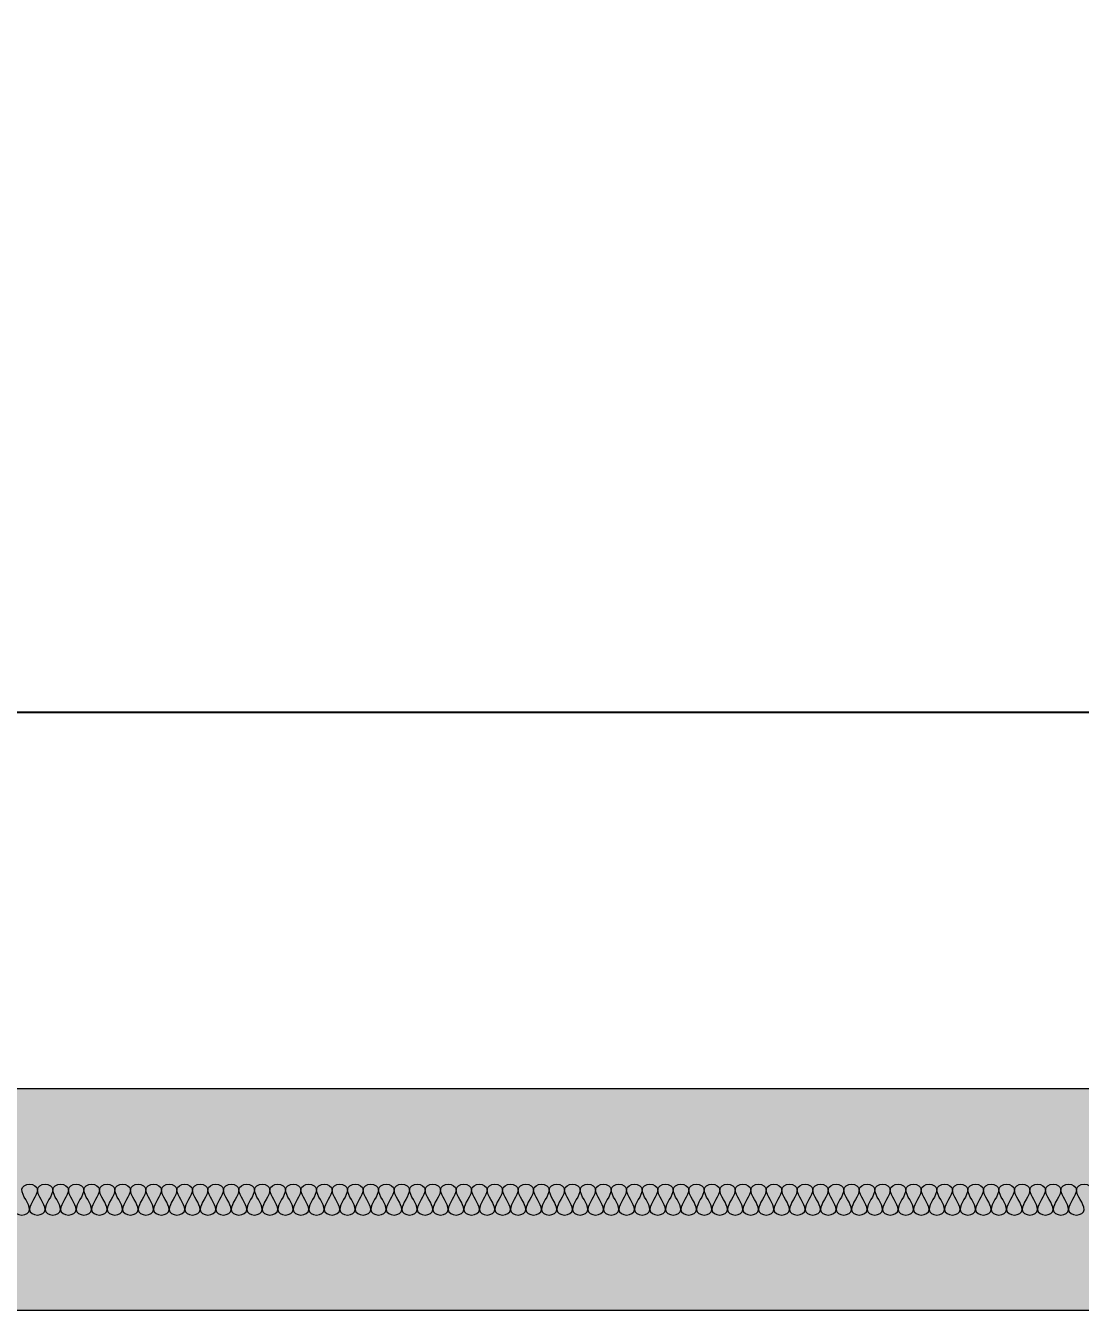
# Model space of a CAD drawing. Header units: inches. Extents: x 1913 to 24953, y -2945 to 1064.
# Drawn here: x 10756.5 to 10875.5, y 284 to 429 of the extents above; entities that cross this region are included whole.
import ezdxf

# ---------------------------------------------------------------- set-up
doc = ezdxf.new("R2010")
doc.units = ezdxf.units.IN
doc.header["$MEASUREMENT"] = 0
for name, color, linetype, lineweight in [('A-ANNO-DIMS', 211, 'Continuous', 9), ('A-DETL', 90, 'Continuous', 9), ('A-WALL', 113, 'Continuous', 13), ('A-WALL-PATT', 111, 'Continuous', 50)]:
    doc.layers.add(name, color=color, linetype=linetype, lineweight=lineweight)
doc.styles.add('Arial', font='arial.ttf', dxfattribs={"height": 12})
doc.dimstyles.new('Linear_-_3_32__Arial', dxfattribs={"dimscale": 12, "dimtxt": 12.243113, "dimasz": 1.333333, "dimexe": 1, "dimexo": 0.666667, "dimgap": 0.666667, "dimtad": 1, "dimdec": 5, "dimrnd": 0.03125, "dimzin": 1, "dimdsep": 46, "dimlunit": 4, "dimtxsty": 'Arial', "dimblk1": 'OBLIQUE', "dimblk2": 'OBLIQUE', "dimsah": 1, "dimcen": 0.09, "dimdle": 1, "dimazin": 0, "dimtfac": 1, "dimtdec": 4, "dimtix": 1, "dimtmove": 0, "dimatfit": 3, "dimfxl": 1, "dimtvp": 1, "dimtfill": 1, "dimfrac": 2, "dimtolj": 1, "dimtzin": 0, "dimarcsym": 2})

# ---------------------------------------------------------------- blocks, each defined once
blk = doc.blocks.new('_Oblique')
at = {"color": 0, "linetype": 'ByBlock', "lineweight": -2}
blk.add_line((-0.5, -0.5), (0.5, 0.5), dxfattribs=at)
blk = doc.blocks.new('*D207')
at = {"layer": 'A-ANNO-DIMS', "color": 0, "lineweight": -2, "transparency": 16777216}
for p, q in [((9811.46, 301.75), (9811.46, 544.37)), ((12115.46, 304.47), (12115.46, 544.37)), ((9799.46, 532.37), (12127.46, 532.37))]:
    blk.add_line(p, q, dxfattribs=at)
at = {"layer": 'Defpoints', "color": 0, "transparency": 16777216}
for p in [(12115.46, 532.37), (12115.46, 296.47), (9811.46, 293.75)]:
    blk.add_point(p, dxfattribs=at)
at = {"layer": 'A-ANNO-DIMS', "color": 0, "lineweight": -2, "transparency": 16777216, "xscale": 16, "yscale": 16, "zscale": 16, "rotation": 180}
blk.add_blockref('_Oblique', (9811.46, 532.37), dxfattribs=at)
at = {"layer": 'A-ANNO-DIMS', "color": 0, "lineweight": -2, "transparency": 16777216, "xscale": 16, "yscale": 16, "zscale": 16}
blk.add_blockref('_Oblique', (12115.46, 532.37), dxfattribs=at)
at = {"layer": 'A-ANNO-DIMS', "color": 0, "lineweight": 0, "transparency": 16777216, "insert": (10963.46, 546.5), "char_height": 12, "width": 73.4587, "attachment_point": 5, "style": 'Arial', "bg_fill": 3, "box_fill_scale": 1.25, "bg_fill_color": 256, "bg_fill_true_color": 13158600, "bg_fill_transparency": 0}
blk.add_mtext('\\A1;192\'-0"', dxfattribs=at)
blk = doc.blocks.new('*D265')
at = {"layer": 'A-ANNO-DIMS', "color": 0, "lineweight": -2, "transparency": 16777216}
for p, q in [((10687.46, 316.47), (10687.46, 470.45)), ((10975.46, 316.47), (10975.46, 470.45)), ((10675.46, 458.45), (10987.46, 458.45))]:
    blk.add_line(p, q, dxfattribs=at)
at = {"layer": 'Defpoints', "color": 0, "transparency": 16777216}
for p in [(10975.46, 458.45), (10687.46, 308.47), (10975.46, 308.47)]:
    blk.add_point(p, dxfattribs=at)
at = {"layer": 'A-ANNO-DIMS', "color": 0, "lineweight": -2, "transparency": 16777216, "xscale": 16, "yscale": 16, "zscale": 16, "rotation": 180}
blk.add_blockref('_Oblique', (10687.46, 458.45), dxfattribs=at)
at = {"layer": 'A-ANNO-DIMS', "color": 0, "lineweight": -2, "transparency": 16777216, "xscale": 16, "yscale": 16, "zscale": 16}
blk.add_blockref('_Oblique', (10975.46, 458.45), dxfattribs=at)
at = {"layer": 'A-ANNO-DIMS', "color": 0, "lineweight": 0, "transparency": 16777216, "insert": (10831.46, 472.57), "char_height": 12, "width": 62.3834, "attachment_point": 5, "style": 'Arial', "bg_fill": 3, "box_fill_scale": 1.25, "bg_fill_color": 256, "bg_fill_true_color": 13158600, "bg_fill_transparency": 0}
blk.add_mtext('\\A1;24\'-0"', dxfattribs=at)
blk = doc.blocks.new('*D290')
at = {"layer": 'A-ANNO-DIMS', "color": 0, "lineweight": -2, "transparency": 16777216}
for p, q in [((10651.46, 304.47), (10651.46, 363.48)), ((11551.46, 316.97), (11551.46, 363.48)), ((11563.46, 351.48), (10639.46, 351.48))]:
    blk.add_line(p, q, dxfattribs=at)
at = {"layer": 'Defpoints', "color": 0, "transparency": 16777216}
for p in [(10651.46, 351.48), (11551.46, 308.97), (10651.46, 296.47)]:
    blk.add_point(p, dxfattribs=at)
at = {"layer": 'A-ANNO-DIMS', "color": 0, "lineweight": -2, "transparency": 16777216, "xscale": 16, "yscale": 16, "zscale": 16, "rotation": 180}
blk.add_blockref('_Oblique', (10651.46, 351.48), dxfattribs=at)
at = {"layer": 'A-ANNO-DIMS', "color": 0, "lineweight": -2, "transparency": 16777216, "xscale": 16, "yscale": 16, "zscale": 16}
blk.add_blockref('_Oblique', (11551.46, 351.48), dxfattribs=at)
at = {"layer": 'A-ANNO-DIMS', "color": 0, "lineweight": 0, "transparency": 16777216, "insert": (11101.46, 365.6), "char_height": 12, "width": 62.3834, "attachment_point": 5, "style": 'Arial', "bg_fill": 3, "box_fill_scale": 1.25, "bg_fill_color": 256, "bg_fill_true_color": 13158600, "bg_fill_transparency": 0}
blk.add_mtext('\\A1;75\'-0"', dxfattribs=at)

msp = doc.modelspace()

# ---------------------------------------------------------------- hatches: boundary and pattern name
at = {"layer": 'A-WALL-PATT', "lineweight": 0}
h = msp.add_hatch(dxfattribs=at)
h.set_pattern_fill('FP_1', color=256, angle=90, style=0, pattern_type=2)
h.set_pattern_definition([(140, (10185.814, -571.127), (3.213, 36.72335), [3.84, -42.24]), (85, (10185.814, -571.127), (-38.51274, -7.1044), [3.072, -33.792]), (190.451, (10186.08, -568.067), (-35.29956, 29.62024), [3.263, -35.898]), (136.184, (10175.574, -571.127), (8.4752, 54.6425), [5.76, -63.36]), (186.636, (10176.28, -566.573), (-49.8752, 47.854), [4.895, -53.848]), (81.184, (10175.574, -571.127), (-49.8749, 47.8553), [4.608, -50.688]), (111, (10178.134, -566.007), (20.614, 30.56126), [3.84, -42.24]), (56, (10178.134, -566.007), (-37.1283, 12.4577), [3.072, -33.792]), (161.451, (10179.85, -563.46), (-16.5135, 43.02), [3.263, -35.898]), (127.5, (10185.814, -571.127), (-17.04428, 0.6228), [1.69, -31.693, 1.69, -32.614, -33.92]), (127.5, (10185.814, -571.127), (-17.04428, 0.6228), [-67.686, 1.69, -32.23]), (97.5, (10185.814, -571.127), (-20.19387, 13.4694), [1.69, -17.869, 1.69, -30.925, -12.928]), (97.5, (10185.814, -571.127), (-20.19387, 13.4694), [-52.173, 1.69, -11.238]), (57.5, (10185.814, -582.545), (1.15522, 27.33168), [1.69, -11.11, 1.69, -38.246, -52.992]), (57.5, (10185.814, -582.545), (1.15522, 27.33168), [-52.736, 1.69, -51.302]), (47.5, (10185.814, -587.665), (-5.12498, 29.85903), [1.69, -14.95, 1.69, -24.832, -37.632]), (47.5, (10185.814, -587.665), (-5.12498, 29.85903), [-43.162, 1.69, -35.942])])
h.paths.add_polyline_path([(10651.461831, 283.974416), (10651.461831, 308.974416), (10663.961831, 308.974416), (11575.461831, 308.974416), (11575.461831, 283.974416), (10661.461831, 283.974416)], flags=0)
h.paths.add_polyline_path([(9823.961831, 283.974416), (9823.961831, 308.974416), (10615.461831, 308.974416), (10615.461831, 283.974416)], flags=0)

# ---------------------------------------------------------------- linework, layer by layer
at = {"layer": 'A-DETL', "lineweight": 0}
for points in [[(10756.086831, 297.641083), (10756.086831, 297.916069), (10756.961831, 298.532764), (10757.836831, 297.916069), (10757.836831, 297.641083)], [(10756.961831, 295.30775), (10756.961831, 296.109465), (10756.086831, 296.839368), (10756.086831, 297.641083)], [(10757.836831, 297.641083), (10757.836831, 296.839368), (10756.961831, 296.109465), (10756.961831, 295.30775)], [(10757.836831, 297.641083), (10757.836831, 297.916069), (10758.711831, 298.532764), (10759.586831, 297.916069), (10759.586831, 297.641083)], [(10758.711831, 295.30775), (10758.711831, 296.109465), (10757.836831, 296.839368), (10757.836831, 297.641083)], [(10759.586831, 297.641083), (10759.586831, 296.839368), (10758.711831, 296.109465), (10758.711831, 295.30775)], [(10759.586831, 297.641083), (10759.586831, 297.916069), (10760.461831, 298.532764), (10761.336831, 297.916069), (10761.336831, 297.641083)], [(10760.461831, 295.30775), (10760.461831, 296.109465), (10759.586831, 296.839368), (10759.586831, 297.641083)], [(10761.336831, 297.641083), (10761.336831, 296.839368), (10760.461831, 296.109465), (10760.461831, 295.30775)], [(10761.336831, 297.641083), (10761.336831, 297.916069), (10762.211831, 298.532764), (10763.086831, 297.916069), (10763.086831, 297.641083)], [(10762.211831, 295.30775), (10762.211831, 296.109465), (10761.336831, 296.839368), (10761.336831, 297.641083)], [(10763.086831, 297.641083), (10763.086831, 296.839368), (10762.211831, 296.109465), (10762.211831, 295.30775)], [(10763.086831, 297.641083), (10763.086831, 297.916069), (10763.961831, 298.532764), (10764.836831, 297.916069), (10764.836831, 297.641083)], [(10763.961831, 295.30775), (10763.961831, 296.109465), (10763.086831, 296.839368), (10763.086831, 297.641083)], [(10764.836831, 297.641083), (10764.836831, 296.839368), (10763.961831, 296.109465), (10763.961831, 295.30775)], [(10764.836831, 297.641083), (10764.836831, 297.916069), (10765.711831, 298.532764), (10766.586831, 297.916069), (10766.586831, 297.641083)], [(10765.711831, 295.30775), (10765.711831, 296.109465), (10764.836831, 296.839368), (10764.836831, 297.641083)], [(10766.586831, 297.641083), (10766.586831, 296.839368), (10765.711831, 296.109465), (10765.711831, 295.30775)], [(10766.586831, 297.641083), (10766.586831, 297.916069), (10767.461831, 298.532764), (10768.336831, 297.916069), (10768.336831, 297.641083)], [(10767.461831, 295.30775), (10767.461831, 296.109465), (10766.586831, 296.839368), (10766.586831, 297.641083)], [(10768.336831, 297.641083), (10768.336831, 296.839368), (10767.461831, 296.109465), (10767.461831, 295.30775)], [(10768.336831, 297.641083), (10768.336831, 297.916069), (10769.211831, 298.532764), (10770.086831, 297.916069), (10770.086831, 297.641083)], [(10769.211831, 295.30775), (10769.211831, 296.109465), (10768.336831, 296.839368), (10768.336831, 297.641083)], [(10770.086831, 297.641083), (10770.086831, 296.839368), (10769.211831, 296.109465), (10769.211831, 295.30775)], [(10770.086831, 297.641083), (10770.086831, 297.916069), (10770.961831, 298.532764), (10771.836831, 297.916069), (10771.836831, 297.641083)], [(10770.961831, 295.30775), (10770.961831, 296.109465), (10770.086831, 296.839368), (10770.086831, 297.641083)], [(10771.836831, 297.641083), (10771.836831, 296.839368), (10770.961831, 296.109465), (10770.961831, 295.30775)], [(10771.836831, 297.641083), (10771.836831, 297.916069), (10772.711831, 298.532764), (10773.586831, 297.916069), (10773.586831, 297.641083)], [(10772.711831, 295.30775), (10772.711831, 296.109465), (10771.836831, 296.839368), (10771.836831, 297.641083)], [(10773.586831, 297.641083), (10773.586831, 296.839368), (10772.711831, 296.109465), (10772.711831, 295.30775)], [(10773.586831, 297.641083), (10773.586831, 297.916069), (10774.461831, 298.532764), (10775.336831, 297.916069), (10775.336831, 297.641083)], [(10774.461831, 295.30775), (10774.461831, 296.109465), (10773.586831, 296.839368), (10773.586831, 297.641083)], [(10775.336831, 297.641083), (10775.336831, 296.839368), (10774.461831, 296.109465), (10774.461831, 295.30775)], [(10775.336831, 297.641083), (10775.336831, 297.916069), (10776.211831, 298.532764), (10777.086831, 297.916069), (10777.086831, 297.641083)], [(10776.211831, 295.30775), (10776.211831, 296.109465), (10775.336831, 296.839368), (10775.336831, 297.641083)], [(10777.086831, 297.641083), (10777.086831, 296.839368), (10776.211831, 296.109465), (10776.211831, 295.30775)], [(10777.086831, 297.641083), (10777.086831, 297.916069), (10777.961831, 298.532764), (10778.836831, 297.916069), (10778.836831, 297.641083)], [(10777.961831, 295.30775), (10777.961831, 296.109465), (10777.086831, 296.839368), (10777.086831, 297.641083)], [(10778.836831, 297.641083), (10778.836831, 296.839368), (10777.961831, 296.109465), (10777.961831, 295.30775)], [(10778.836831, 297.641083), (10778.836831, 297.916069), (10779.711831, 298.532764), (10780.586831, 297.916069), (10780.586831, 297.641083)], [(10779.711831, 295.30775), (10779.711831, 296.109465), (10778.836831, 296.839368), (10778.836831, 297.641083)], [(10780.586831, 297.641083), (10780.586831, 296.839368), (10779.711831, 296.109465), (10779.711831, 295.30775)], [(10780.586831, 297.641083), (10780.586831, 297.916069), (10781.461831, 298.532764), (10782.336831, 297.916069), (10782.336831, 297.641083)], [(10781.461831, 295.30775), (10781.461831, 296.109465), (10780.586831, 296.839368), (10780.586831, 297.641083)], [(10782.336831, 297.641083), (10782.336831, 296.839368), (10781.461831, 296.109465), (10781.461831, 295.30775)], [(10782.336831, 297.641083), (10782.336831, 297.916069), (10783.211831, 298.532764), (10784.086831, 297.916069), (10784.086831, 297.641083)], [(10783.211831, 295.30775), (10783.211831, 296.109465), (10782.336831, 296.839368), (10782.336831, 297.641083)], [(10784.086831, 297.641083), (10784.086831, 296.839368), (10783.211831, 296.109465), (10783.211831, 295.30775)], [(10784.086831, 297.641083), (10784.086831, 297.916069), (10784.961831, 298.532764), (10785.836831, 297.916069), (10785.836831, 297.641083)], [(10784.961831, 295.30775), (10784.961831, 296.109465), (10784.086831, 296.839368), (10784.086831, 297.641083)], [(10785.836831, 297.641083), (10785.836831, 296.839368), (10784.961831, 296.109465), (10784.961831, 295.30775)], [(10785.836831, 297.641083), (10785.836831, 297.916069), (10786.711831, 298.532764), (10787.586831, 297.916069), (10787.586831, 297.641083)], [(10786.711831, 295.30775), (10786.711831, 296.109465), (10785.836831, 296.839368), (10785.836831, 297.641083)], [(10787.586831, 297.641083), (10787.586831, 296.839368), (10786.711831, 296.109465), (10786.711831, 295.30775)], [(10787.586831, 297.641083), (10787.586831, 297.916069), (10788.461831, 298.532764), (10789.336831, 297.916069), (10789.336831, 297.641083)], [(10788.461831, 295.30775), (10788.461831, 296.109465), (10787.586831, 296.839368), (10787.586831, 297.641083)], [(10789.336831, 297.641083), (10789.336831, 296.839368), (10788.461831, 296.109465), (10788.461831, 295.30775)], [(10789.336831, 297.641083), (10789.336831, 297.916069), (10790.211831, 298.532764), (10791.086831, 297.916069), (10791.086831, 297.641083)], [(10790.211831, 295.30775), (10790.211831, 296.109465), (10789.336831, 296.839368), (10789.336831, 297.641083)], [(10791.086831, 297.641083), (10791.086831, 296.839368), (10790.211831, 296.109465), (10790.211831, 295.30775)], [(10791.086831, 297.641083), (10791.086831, 297.916069), (10791.961831, 298.532764), (10792.836831, 297.916069), (10792.836831, 297.641083)], [(10791.961831, 295.30775), (10791.961831, 296.109465), (10791.086831, 296.839368), (10791.086831, 297.641083)], [(10792.836831, 297.641083), (10792.836831, 296.839368), (10791.961831, 296.109465), (10791.961831, 295.30775)], [(10792.836831, 297.641083), (10792.836831, 297.916069), (10793.711831, 298.532764), (10794.586831, 297.916069), (10794.586831, 297.641083)], [(10793.711831, 295.30775), (10793.711831, 296.109465), (10792.836831, 296.839368), (10792.836831, 297.641083)], [(10794.586831, 297.641083), (10794.586831, 296.839368), (10793.711831, 296.109465), (10793.711831, 295.30775)], [(10794.586831, 297.641083), (10794.586831, 297.916069), (10795.461831, 298.532764), (10796.336831, 297.916069), (10796.336831, 297.641083)], [(10795.461831, 295.30775), (10795.461831, 296.109465), (10794.586831, 296.839368), (10794.586831, 297.641083)], [(10796.336831, 297.641083), (10796.336831, 296.839368), (10795.461831, 296.109465), (10795.461831, 295.30775)], [(10796.336831, 297.641083), (10796.336831, 297.916069), (10797.211831, 298.532764), (10798.086831, 297.916069), (10798.086831, 297.641083)], [(10797.211831, 295.30775), (10797.211831, 296.109465), (10796.336831, 296.839368), (10796.336831, 297.641083)], [(10798.086831, 297.641083), (10798.086831, 296.839368), (10797.211831, 296.109465), (10797.211831, 295.30775)], [(10798.086831, 297.641083), (10798.086831, 297.916069), (10798.961831, 298.532764), (10799.836831, 297.916069), (10799.836831, 297.641083)], [(10798.961831, 295.30775), (10798.961831, 296.109465), (10798.086831, 296.839368), (10798.086831, 297.641083)], [(10799.836831, 297.641083), (10799.836831, 296.839368), (10798.961831, 296.109465), (10798.961831, 295.30775)], [(10799.836831, 297.641083), (10799.836831, 297.916069), (10800.711831, 298.532764), (10801.586831, 297.916069), (10801.586831, 297.641083)], [(10800.711831, 295.30775), (10800.711831, 296.109465), (10799.836831, 296.839368), (10799.836831, 297.641083)], [(10801.586831, 297.641083), (10801.586831, 296.839368), (10800.711831, 296.109465), (10800.711831, 295.30775)], [(10801.586831, 297.641083), (10801.586831, 297.916069), (10802.461831, 298.532764), (10803.336831, 297.916069), (10803.336831, 297.641083)], [(10802.461831, 295.30775), (10802.461831, 296.109465), (10801.586831, 296.839368), (10801.586831, 297.641083)], [(10803.336831, 297.641083), (10803.336831, 296.839368), (10802.461831, 296.109465), (10802.461831, 295.30775)], [(10803.336831, 297.641083), (10803.336831, 297.916069), (10804.211831, 298.532764), (10805.086831, 297.916069), (10805.086831, 297.641083)], [(10804.211831, 295.30775), (10804.211831, 296.109465), (10803.336831, 296.839368), (10803.336831, 297.641083)], [(10805.086831, 297.641083), (10805.086831, 296.839368), (10804.211831, 296.109465), (10804.211831, 295.30775)], [(10805.086831, 297.641083), (10805.086831, 297.916069), (10805.961831, 298.532764), (10806.836831, 297.916069), (10806.836831, 297.641083)], [(10805.961831, 295.30775), (10805.961831, 296.109465), (10805.086831, 296.839368), (10805.086831, 297.641083)], [(10806.836831, 297.641083), (10806.836831, 296.839368), (10805.961831, 296.109465), (10805.961831, 295.30775)], [(10806.836831, 297.641083), (10806.836831, 297.916069), (10807.711831, 298.532764), (10808.586831, 297.916069), (10808.586831, 297.641083)], [(10807.711831, 295.30775), (10807.711831, 296.109465), (10806.836831, 296.839368), (10806.836831, 297.641083)], [(10808.586831, 297.641083), (10808.586831, 296.839368), (10807.711831, 296.109465), (10807.711831, 295.30775)], [(10808.586831, 297.641083), (10808.586831, 297.916069), (10809.461831, 298.532764), (10810.336831, 297.916069), (10810.336831, 297.641083)], [(10809.461831, 295.30775), (10809.461831, 296.109465), (10808.586831, 296.839368), (10808.586831, 297.641083)], [(10810.336831, 297.641083), (10810.336831, 296.839368), (10809.461831, 296.109465), (10809.461831, 295.30775)], [(10810.336831, 297.641083), (10810.336831, 297.916069), (10811.211831, 298.532764), (10812.086831, 297.916069), (10812.086831, 297.641083)], [(10811.211831, 295.30775), (10811.211831, 296.109465), (10810.336831, 296.839368), (10810.336831, 297.641083)], [(10812.086831, 297.641083), (10812.086831, 296.839368), (10811.211831, 296.109465), (10811.211831, 295.30775)], [(10812.086831, 297.641083), (10812.086831, 297.916069), (10812.961831, 298.532764), (10813.836831, 297.916069), (10813.836831, 297.641083)], [(10812.961831, 295.30775), (10812.961831, 296.109465), (10812.086831, 296.839368), (10812.086831, 297.641083)], [(10813.836831, 297.641083), (10813.836831, 296.839368), (10812.961831, 296.109465), (10812.961831, 295.30775)], [(10813.836831, 297.641083), (10813.836831, 297.916069), (10814.711831, 298.532764), (10815.586831, 297.916069), (10815.586831, 297.641083)], [(10814.711831, 295.30775), (10814.711831, 296.109465), (10813.836831, 296.839368), (10813.836831, 297.641083)], [(10815.586831, 297.641083), (10815.586831, 296.839368), (10814.711831, 296.109465), (10814.711831, 295.30775)], [(10815.586831, 297.641083), (10815.586831, 297.916069), (10816.461831, 298.532764), (10817.336831, 297.916069), (10817.336831, 297.641083)], [(10816.461831, 295.30775), (10816.461831, 296.109465), (10815.586831, 296.839368), (10815.586831, 297.641083)], [(10817.336831, 297.641083), (10817.336831, 296.839368), (10816.461831, 296.109465), (10816.461831, 295.30775)], [(10817.336831, 297.641083), (10817.336831, 297.916069), (10818.211831, 298.532764), (10819.086831, 297.916069), (10819.086831, 297.641083)], [(10818.211831, 295.30775), (10818.211831, 296.109465), (10817.336831, 296.839368), (10817.336831, 297.641083)], [(10819.086831, 297.641083), (10819.086831, 296.839368), (10818.211831, 296.109465), (10818.211831, 295.30775)], [(10819.086831, 297.641083), (10819.086831, 297.916069), (10819.961831, 298.532764), (10820.836831, 297.916069), (10820.836831, 297.641083)], [(10819.961831, 295.30775), (10819.961831, 296.109465), (10819.086831, 296.839368), (10819.086831, 297.641083)], [(10820.836831, 297.641083), (10820.836831, 296.839368), (10819.961831, 296.109465), (10819.961831, 295.30775)], [(10820.836831, 297.641083), (10820.836831, 297.916069), (10821.711831, 298.532764), (10822.586831, 297.916069), (10822.586831, 297.641083)], [(10821.711831, 295.30775), (10821.711831, 296.109465), (10820.836831, 296.839368), (10820.836831, 297.641083)], [(10822.586831, 297.641083), (10822.586831, 296.839368), (10821.711831, 296.109465), (10821.711831, 295.30775)], [(10822.586831, 297.641083), (10822.586831, 297.916069), (10823.461831, 298.532764), (10824.336831, 297.916069), (10824.336831, 297.641083)], [(10823.461831, 295.30775), (10823.461831, 296.109465), (10822.586831, 296.839368), (10822.586831, 297.641083)], [(10824.336831, 297.641083), (10824.336831, 296.839368), (10823.461831, 296.109465), (10823.461831, 295.30775)], [(10824.336831, 297.641083), (10824.336831, 297.916069), (10825.211831, 298.532764), (10826.086831, 297.916069), (10826.086831, 297.641083)], [(10825.211831, 295.30775), (10825.211831, 296.109465), (10824.336831, 296.839368), (10824.336831, 297.641083)], [(10826.086831, 297.641083), (10826.086831, 296.839368), (10825.211831, 296.109465), (10825.211831, 295.30775)], [(10826.086831, 297.641083), (10826.086831, 297.916069), (10826.961831, 298.532764), (10827.836831, 297.916069), (10827.836831, 297.641083)], [(10826.961831, 295.30775), (10826.961831, 296.109465), (10826.086831, 296.839368), (10826.086831, 297.641083)], [(10827.836831, 297.641083), (10827.836831, 296.839368), (10826.961831, 296.109465), (10826.961831, 295.30775)], [(10827.836831, 297.641083), (10827.836831, 297.916069), (10828.711831, 298.532764), (10829.586831, 297.916069), (10829.586831, 297.641083)], [(10828.711831, 295.30775), (10828.711831, 296.109465), (10827.836831, 296.839368), (10827.836831, 297.641083)], [(10829.586831, 297.641083), (10829.586831, 296.839368), (10828.711831, 296.109465), (10828.711831, 295.30775)], [(10829.586831, 297.641083), (10829.586831, 297.916069), (10830.461831, 298.532764), (10831.336831, 297.916069), (10831.336831, 297.641083)], [(10830.461831, 295.30775), (10830.461831, 296.109465), (10829.586831, 296.839368), (10829.586831, 297.641083)], [(10831.336831, 297.641083), (10831.336831, 296.839368), (10830.461831, 296.109465), (10830.461831, 295.30775)], [(10831.336831, 297.641083), (10831.336831, 297.916069), (10832.211831, 298.532764), (10833.086831, 297.916069), (10833.086831, 297.641083)], [(10832.211831, 295.30775), (10832.211831, 296.109465), (10831.336831, 296.839368), (10831.336831, 297.641083)], [(10833.086831, 297.641083), (10833.086831, 296.839368), (10832.211831, 296.109465), (10832.211831, 295.30775)], [(10833.086831, 297.641083), (10833.086831, 297.916069), (10833.961831, 298.532764), (10834.836831, 297.916069), (10834.836831, 297.641083)], [(10833.961831, 295.30775), (10833.961831, 296.109465), (10833.086831, 296.839368), (10833.086831, 297.641083)], [(10834.836831, 297.641083), (10834.836831, 296.839368), (10833.961831, 296.109465), (10833.961831, 295.30775)], [(10834.836831, 297.641083), (10834.836831, 297.916069), (10835.711831, 298.532764), (10836.586831, 297.916069), (10836.586831, 297.641083)], [(10835.711831, 295.30775), (10835.711831, 296.109465), (10834.836831, 296.839368), (10834.836831, 297.641083)], [(10836.586831, 297.641083), (10836.586831, 296.839368), (10835.711831, 296.109465), (10835.711831, 295.30775)], [(10836.586831, 297.641083), (10836.586831, 297.916069), (10837.461831, 298.532764), (10838.336831, 297.916069), (10838.336831, 297.641083)], [(10837.461831, 295.30775), (10837.461831, 296.109465), (10836.586831, 296.839368), (10836.586831, 297.641083)], [(10838.336831, 297.641083), (10838.336831, 296.839368), (10837.461831, 296.109465), (10837.461831, 295.30775)], [(10838.336831, 297.641083), (10838.336831, 297.916069), (10839.211831, 298.532764), (10840.086831, 297.916069), (10840.086831, 297.641083)], [(10839.211831, 295.30775), (10839.211831, 296.109465), (10838.336831, 296.839368), (10838.336831, 297.641083)], [(10840.086831, 297.641083), (10840.086831, 296.839368), (10839.211831, 296.109465), (10839.211831, 295.30775)], [(10840.086831, 297.641083), (10840.086831, 297.916069), (10840.961831, 298.532764), (10841.836831, 297.916069), (10841.836831, 297.641083)], [(10840.961831, 295.30775), (10840.961831, 296.109465), (10840.086831, 296.839368), (10840.086831, 297.641083)], [(10841.836831, 297.641083), (10841.836831, 296.839368), (10840.961831, 296.109465), (10840.961831, 295.30775)], [(10841.836831, 297.641083), (10841.836831, 297.916069), (10842.711831, 298.532764), (10843.586831, 297.916069), (10843.586831, 297.641083)], [(10842.711831, 295.30775), (10842.711831, 296.109465), (10841.836831, 296.839368), (10841.836831, 297.641083)], [(10843.586831, 297.641083), (10843.586831, 296.839368), (10842.711831, 296.109465), (10842.711831, 295.30775)], [(10843.586831, 297.641083), (10843.586831, 297.916069), (10844.461831, 298.532764), (10845.336831, 297.916069), (10845.336831, 297.641083)], [(10844.461831, 295.30775), (10844.461831, 296.109465), (10843.586831, 296.839368), (10843.586831, 297.641083)], [(10845.336831, 297.641083), (10845.336831, 296.839368), (10844.461831, 296.109465), (10844.461831, 295.30775)], [(10845.336831, 297.641083), (10845.336831, 297.916069), (10846.211831, 298.532764), (10847.086831, 297.916069), (10847.086831, 297.641083)], [(10846.211831, 295.30775), (10846.211831, 296.109465), (10845.336831, 296.839368), (10845.336831, 297.641083)], [(10847.086831, 297.641083), (10847.086831, 296.839368), (10846.211831, 296.109465), (10846.211831, 295.30775)], [(10847.086831, 297.641083), (10847.086831, 297.916069), (10847.961831, 298.532764), (10848.836831, 297.916069), (10848.836831, 297.641083)], [(10847.961831, 295.30775), (10847.961831, 296.109465), (10847.086831, 296.839368), (10847.086831, 297.641083)], [(10848.836831, 297.641083), (10848.836831, 296.839368), (10847.961831, 296.109465), (10847.961831, 295.30775)], [(10848.836831, 297.641083), (10848.836831, 297.916069), (10849.711831, 298.532764), (10850.586831, 297.916069), (10850.586831, 297.641083)], [(10849.711831, 295.30775), (10849.711831, 296.109465), (10848.836831, 296.839368), (10848.836831, 297.641083)], [(10850.586831, 297.641083), (10850.586831, 296.839368), (10849.711831, 296.109465), (10849.711831, 295.30775)], [(10850.586831, 297.641083), (10850.586831, 297.916069), (10851.461831, 298.532764), (10852.336831, 297.916069), (10852.336831, 297.641083)], [(10851.461831, 295.30775), (10851.461831, 296.109465), (10850.586831, 296.839368), (10850.586831, 297.641083)], [(10852.336831, 297.641083), (10852.336831, 296.839368), (10851.461831, 296.109465), (10851.461831, 295.30775)], [(10852.336831, 297.641083), (10852.336831, 297.916069), (10853.211831, 298.532764), (10854.086831, 297.916069), (10854.086831, 297.641083)], [(10853.211831, 295.30775), (10853.211831, 296.109465), (10852.336831, 296.839368), (10852.336831, 297.641083)], [(10854.086831, 297.641083), (10854.086831, 296.839368), (10853.211831, 296.109465), (10853.211831, 295.30775)], [(10854.086831, 297.641083), (10854.086831, 297.916069), (10854.961831, 298.532764), (10855.836831, 297.916069), (10855.836831, 297.641083)], [(10854.961831, 295.30775), (10854.961831, 296.109465), (10854.086831, 296.839368), (10854.086831, 297.641083)], [(10855.836831, 297.641083), (10855.836831, 296.839368), (10854.961831, 296.109465), (10854.961831, 295.30775)], [(10855.836831, 297.641083), (10855.836831, 297.916069), (10856.711831, 298.532764), (10857.586831, 297.916069), (10857.586831, 297.641083)], [(10856.711831, 295.30775), (10856.711831, 296.109465), (10855.836831, 296.839368), (10855.836831, 297.641083)], [(10857.586831, 297.641083), (10857.586831, 296.839368), (10856.711831, 296.109465), (10856.711831, 295.30775)], [(10857.586831, 297.641083), (10857.586831, 297.916069), (10858.461831, 298.532764), (10859.336831, 297.916069), (10859.336831, 297.641083)], [(10858.461831, 295.30775), (10858.461831, 296.109465), (10857.586831, 296.839368), (10857.586831, 297.641083)], [(10859.336831, 297.641083), (10859.336831, 296.839368), (10858.461831, 296.109465), (10858.461831, 295.30775)], [(10859.336831, 297.641083), (10859.336831, 297.916069), (10860.211831, 298.532764), (10861.086831, 297.916069), (10861.086831, 297.641083)], [(10860.211831, 295.30775), (10860.211831, 296.109465), (10859.336831, 296.839368), (10859.336831, 297.641083)], [(10861.086831, 297.641083), (10861.086831, 296.839368), (10860.211831, 296.109465), (10860.211831, 295.30775)], [(10861.086831, 297.641083), (10861.086831, 297.916069), (10861.961831, 298.532764), (10862.836831, 297.916069), (10862.836831, 297.641083)], [(10861.961831, 295.30775), (10861.961831, 296.109465), (10861.086831, 296.839368), (10861.086831, 297.641083)], [(10862.836831, 297.641083), (10862.836831, 296.839368), (10861.961831, 296.109465), (10861.961831, 295.30775)], [(10862.836831, 297.641083), (10862.836831, 297.916069), (10863.711831, 298.532764), (10864.586831, 297.916069), (10864.586831, 297.641083)], [(10863.711831, 295.30775), (10863.711831, 296.109465), (10862.836831, 296.839368), (10862.836831, 297.641083)], [(10864.586831, 297.641083), (10864.586831, 296.839368), (10863.711831, 296.109465), (10863.711831, 295.30775)], [(10864.586831, 297.641083), (10864.586831, 297.916069), (10865.461831, 298.532764), (10866.336831, 297.916069), (10866.336831, 297.641083)], [(10865.461831, 295.30775), (10865.461831, 296.109465), (10864.586831, 296.839368), (10864.586831, 297.641083)], [(10866.336831, 297.641083), (10866.336831, 296.839368), (10865.461831, 296.109465), (10865.461831, 295.30775)], [(10866.336831, 297.641083), (10866.336831, 297.916069), (10867.211831, 298.532764), (10868.086831, 297.916069), (10868.086831, 297.641083)], [(10867.211831, 295.30775), (10867.211831, 296.109465), (10866.336831, 296.839368), (10866.336831, 297.641083)], [(10868.086831, 297.641083), (10868.086831, 296.839368), (10867.211831, 296.109465), (10867.211831, 295.30775)], [(10868.086831, 297.641083), (10868.086831, 297.916069), (10868.961831, 298.532764), (10869.836831, 297.916069), (10869.836831, 297.641083)], [(10868.961831, 295.30775), (10868.961831, 296.109465), (10868.086831, 296.839368), (10868.086831, 297.641083)], [(10869.836831, 297.641083), (10869.836831, 296.839368), (10868.961831, 296.109465), (10868.961831, 295.30775)], [(10869.836831, 297.641083), (10869.836831, 297.916069), (10870.711831, 298.532764), (10871.586831, 297.916069), (10871.586831, 297.641083)], [(10870.711831, 295.30775), (10870.711831, 296.109465), (10869.836831, 296.839368), (10869.836831, 297.641083)], [(10871.586831, 297.641083), (10871.586831, 296.839368), (10870.711831, 296.109465), (10870.711831, 295.30775)], [(10871.586831, 297.641083), (10871.586831, 297.916069), (10872.461831, 298.532764), (10873.336831, 297.916069), (10873.336831, 297.641083)], [(10872.461831, 295.30775), (10872.461831, 296.109465), (10871.586831, 296.839368), (10871.586831, 297.641083)], [(10873.336831, 297.641083), (10873.336831, 296.839368), (10872.461831, 296.109465), (10872.461831, 295.30775)], [(10873.336831, 297.641083), (10873.336831, 297.916069), (10874.211831, 298.532764), (10875.086831, 297.916069), (10875.086831, 297.641083)], [(10874.211831, 295.30775), (10874.211831, 296.109465), (10873.336831, 296.839368), (10873.336831, 297.641083)], [(10875.086831, 297.641083), (10875.086831, 296.839368), (10874.211831, 296.109465), (10874.211831, 295.30775)], [(10875.086831, 297.641083), (10875.086831, 297.916069), (10875.961831, 298.532764), (10876.836831, 297.916069), (10876.836831, 297.641083)], [(10875.961831, 295.30775), (10875.961831, 296.109465), (10875.086831, 296.839368), (10875.086831, 297.641083)], [(10755.211831, 295.30775), (10755.211831, 295.032764), (10756.086831, 294.416069), (10756.961831, 295.032764), (10756.961831, 295.30775)], [(10756.961831, 295.30775), (10756.961831, 295.032764), (10757.836831, 294.416069), (10758.711831, 295.032764), (10758.711831, 295.30775)], [(10758.711831, 295.30775), (10758.711831, 295.032764), (10759.586831, 294.416069), (10760.461831, 295.032764), (10760.461831, 295.30775)], [(10760.461831, 295.30775), (10760.461831, 295.032764), (10761.336831, 294.416069), (10762.211831, 295.032764), (10762.211831, 295.30775)], [(10762.211831, 295.30775), (10762.211831, 295.032764), (10763.086831, 294.416069), (10763.961831, 295.032764), (10763.961831, 295.30775)], [(10763.961831, 295.30775), (10763.961831, 295.032764), (10764.836831, 294.416069), (10765.711831, 295.032764), (10765.711831, 295.30775)], [(10765.711831, 295.30775), (10765.711831, 295.032764), (10766.586831, 294.416069), (10767.461831, 295.032764), (10767.461831, 295.30775)], [(10767.461831, 295.30775), (10767.461831, 295.032764), (10768.336831, 294.416069), (10769.211831, 295.032764), (10769.211831, 295.30775)], [(10769.211831, 295.30775), (10769.211831, 295.032764), (10770.086831, 294.416069), (10770.961831, 295.032764), (10770.961831, 295.30775)], [(10770.961831, 295.30775), (10770.961831, 295.032764), (10771.836831, 294.416069), (10772.711831, 295.032764), (10772.711831, 295.30775)], [(10772.711831, 295.30775), (10772.711831, 295.032764), (10773.586831, 294.416069), (10774.461831, 295.032764), (10774.461831, 295.30775)], [(10774.461831, 295.30775), (10774.461831, 295.032764), (10775.336831, 294.416069), (10776.211831, 295.032764), (10776.211831, 295.30775)], [(10776.211831, 295.30775), (10776.211831, 295.032764), (10777.086831, 294.416069), (10777.961831, 295.032764), (10777.961831, 295.30775)], [(10777.961831, 295.30775), (10777.961831, 295.032764), (10778.836831, 294.416069), (10779.711831, 295.032764), (10779.711831, 295.30775)], [(10779.711831, 295.30775), (10779.711831, 295.032764), (10780.586831, 294.416069), (10781.461831, 295.032764), (10781.461831, 295.30775)], [(10781.461831, 295.30775), (10781.461831, 295.032764), (10782.336831, 294.416069), (10783.211831, 295.032764), (10783.211831, 295.30775)], [(10783.211831, 295.30775), (10783.211831, 295.032764), (10784.086831, 294.416069), (10784.961831, 295.032764), (10784.961831, 295.30775)], [(10784.961831, 295.30775), (10784.961831, 295.032764), (10785.836831, 294.416069), (10786.711831, 295.032764), (10786.711831, 295.30775)], [(10786.711831, 295.30775), (10786.711831, 295.032764), (10787.586831, 294.416069), (10788.461831, 295.032764), (10788.461831, 295.30775)], [(10788.461831, 295.30775), (10788.461831, 295.032764), (10789.336831, 294.416069), (10790.211831, 295.032764), (10790.211831, 295.30775)], [(10790.211831, 295.30775), (10790.211831, 295.032764), (10791.086831, 294.416069), (10791.961831, 295.032764), (10791.961831, 295.30775)], [(10791.961831, 295.30775), (10791.961831, 295.032764), (10792.836831, 294.416069), (10793.711831, 295.032764), (10793.711831, 295.30775)], [(10793.711831, 295.30775), (10793.711831, 295.032764), (10794.586831, 294.416069), (10795.461831, 295.032764), (10795.461831, 295.30775)], [(10795.461831, 295.30775), (10795.461831, 295.032764), (10796.336831, 294.416069), (10797.211831, 295.032764), (10797.211831, 295.30775)], [(10797.211831, 295.30775), (10797.211831, 295.032764), (10798.086831, 294.416069), (10798.961831, 295.032764), (10798.961831, 295.30775)], [(10798.961831, 295.30775), (10798.961831, 295.032764), (10799.836831, 294.416069), (10800.711831, 295.032764), (10800.711831, 295.30775)], [(10800.711831, 295.30775), (10800.711831, 295.032764), (10801.586831, 294.416069), (10802.461831, 295.032764), (10802.461831, 295.30775)], [(10802.461831, 295.30775), (10802.461831, 295.032764), (10803.336831, 294.416069), (10804.211831, 295.032764), (10804.211831, 295.30775)], [(10804.211831, 295.30775), (10804.211831, 295.032764), (10805.086831, 294.416069), (10805.961831, 295.032764), (10805.961831, 295.30775)], [(10805.961831, 295.30775), (10805.961831, 295.032764), (10806.836831, 294.416069), (10807.711831, 295.032764), (10807.711831, 295.30775)], [(10807.711831, 295.30775), (10807.711831, 295.032764), (10808.586831, 294.416069), (10809.461831, 295.032764), (10809.461831, 295.30775)], [(10809.461831, 295.30775), (10809.461831, 295.032764), (10810.336831, 294.416069), (10811.211831, 295.032764), (10811.211831, 295.30775)], [(10811.211831, 295.30775), (10811.211831, 295.032764), (10812.086831, 294.416069), (10812.961831, 295.032764), (10812.961831, 295.30775)], [(10812.961831, 295.30775), (10812.961831, 295.032764), (10813.836831, 294.416069), (10814.711831, 295.032764), (10814.711831, 295.30775)], [(10814.711831, 295.30775), (10814.711831, 295.032764), (10815.586831, 294.416069), (10816.461831, 295.032764), (10816.461831, 295.30775)], [(10816.461831, 295.30775), (10816.461831, 295.032764), (10817.336831, 294.416069), (10818.211831, 295.032764), (10818.211831, 295.30775)], [(10818.211831, 295.30775), (10818.211831, 295.032764), (10819.086831, 294.416069), (10819.961831, 295.032764), (10819.961831, 295.30775)], [(10819.961831, 295.30775), (10819.961831, 295.032764), (10820.836831, 294.416069), (10821.711831, 295.032764), (10821.711831, 295.30775)], [(10821.711831, 295.30775), (10821.711831, 295.032764), (10822.586831, 294.416069), (10823.461831, 295.032764), (10823.461831, 295.30775)], [(10823.461831, 295.30775), (10823.461831, 295.032764), (10824.336831, 294.416069), (10825.211831, 295.032764), (10825.211831, 295.30775)], [(10825.211831, 295.30775), (10825.211831, 295.032764), (10826.086831, 294.416069), (10826.961831, 295.032764), (10826.961831, 295.30775)], [(10826.961831, 295.30775), (10826.961831, 295.032764), (10827.836831, 294.416069), (10828.711831, 295.032764), (10828.711831, 295.30775)], [(10828.711831, 295.30775), (10828.711831, 295.032764), (10829.586831, 294.416069), (10830.461831, 295.032764), (10830.461831, 295.30775)], [(10830.461831, 295.30775), (10830.461831, 295.032764), (10831.336831, 294.416069), (10832.211831, 295.032764), (10832.211831, 295.30775)], [(10832.211831, 295.30775), (10832.211831, 295.032764), (10833.086831, 294.416069), (10833.961831, 295.032764), (10833.961831, 295.30775)], [(10833.961831, 295.30775), (10833.961831, 295.032764), (10834.836831, 294.416069), (10835.711831, 295.032764), (10835.711831, 295.30775)], [(10835.711831, 295.30775), (10835.711831, 295.032764), (10836.586831, 294.416069), (10837.461831, 295.032764), (10837.461831, 295.30775)], [(10837.461831, 295.30775), (10837.461831, 295.032764), (10838.336831, 294.416069), (10839.211831, 295.032764), (10839.211831, 295.30775)], [(10839.211831, 295.30775), (10839.211831, 295.032764), (10840.086831, 294.416069), (10840.961831, 295.032764), (10840.961831, 295.30775)], [(10840.961831, 295.30775), (10840.961831, 295.032764), (10841.836831, 294.416069), (10842.711831, 295.032764), (10842.711831, 295.30775)], [(10842.711831, 295.30775), (10842.711831, 295.032764), (10843.586831, 294.416069), (10844.461831, 295.032764), (10844.461831, 295.30775)], [(10844.461831, 295.30775), (10844.461831, 295.032764), (10845.336831, 294.416069), (10846.211831, 295.032764), (10846.211831, 295.30775)], [(10846.211831, 295.30775), (10846.211831, 295.032764), (10847.086831, 294.416069), (10847.961831, 295.032764), (10847.961831, 295.30775)], [(10847.961831, 295.30775), (10847.961831, 295.032764), (10848.836831, 294.416069), (10849.711831, 295.032764), (10849.711831, 295.30775)], [(10849.711831, 295.30775), (10849.711831, 295.032764), (10850.586831, 294.416069), (10851.461831, 295.032764), (10851.461831, 295.30775)], [(10851.461831, 295.30775), (10851.461831, 295.032764), (10852.336831, 294.416069), (10853.211831, 295.032764), (10853.211831, 295.30775)], [(10853.211831, 295.30775), (10853.211831, 295.032764), (10854.086831, 294.416069), (10854.961831, 295.032764), (10854.961831, 295.30775)], [(10854.961831, 295.30775), (10854.961831, 295.032764), (10855.836831, 294.416069), (10856.711831, 295.032764), (10856.711831, 295.30775)], [(10856.711831, 295.30775), (10856.711831, 295.032764), (10857.586831, 294.416069), (10858.461831, 295.032764), (10858.461831, 295.30775)], [(10858.461831, 295.30775), (10858.461831, 295.032764), (10859.336831, 294.416069), (10860.211831, 295.032764), (10860.211831, 295.30775)], [(10860.211831, 295.30775), (10860.211831, 295.032764), (10861.086831, 294.416069), (10861.961831, 295.032764), (10861.961831, 295.30775)], [(10861.961831, 295.30775), (10861.961831, 295.032764), (10862.836831, 294.416069), (10863.711831, 295.032764), (10863.711831, 295.30775)], [(10863.711831, 295.30775), (10863.711831, 295.032764), (10864.586831, 294.416069), (10865.461831, 295.032764), (10865.461831, 295.30775)], [(10865.461831, 295.30775), (10865.461831, 295.032764), (10866.336831, 294.416069), (10867.211831, 295.032764), (10867.211831, 295.30775)], [(10867.211831, 295.30775), (10867.211831, 295.032764), (10868.086831, 294.416069), (10868.961831, 295.032764), (10868.961831, 295.30775)], [(10868.961831, 295.30775), (10868.961831, 295.032764), (10869.836831, 294.416069), (10870.711831, 295.032764), (10870.711831, 295.30775)], [(10870.711831, 295.30775), (10870.711831, 295.032764), (10871.586831, 294.416069), (10872.461831, 295.032764), (10872.461831, 295.30775)], [(10872.461831, 295.30775), (10872.461831, 295.032764), (10873.336831, 294.416069), (10874.211831, 295.032764), (10874.211831, 295.30775)], [(10874.211831, 295.30775), (10874.211831, 295.032764), (10875.086831, 294.416069), (10875.961831, 295.032764), (10875.961831, 295.30775)]]:
    msp.add_open_spline(points, degree=3, dxfattribs=at)
at = {"layer": 'A-WALL', "lineweight": 0}
for p, q in [((11575.461831, 308.974416), (10663.961831, 308.974416)), ((10661.461831, 283.974416), (11575.461831, 283.974416))]:
    msp.add_line(p, q, dxfattribs=at)

# ---------------------------------------------------------------- next in the draw order: dimensions: what is measured, and where the dimension line sits
at = {"layer": 'A-ANNO-DIMS', "lineweight": 0}
dim = msp.add_linear_dim(base=(12115.461831, 532.371634), p1=(9811.461831, 293.74764), p2=(12115.461831, 296.474416), angle=180, dimstyle='Linear_-_3_32__Arial', override={"dimpost": '<>', "dimfxl": 2304.001614}, dxfattribs=at)
dim.commit()
dim.dimension.update_dxf_attribs({"geometry": '*D207', "text_midpoint": (10963.461831, 546.49851)})

# ---------------------------------------------------------------- next in the draw order: dimensions: what is measured, and where the dimension line sits
dim = msp.add_linear_dim(base=(10975.461831, 458.44794), p1=(10687.461831, 308.474416), p2=(10975.461831, 308.474416), angle=180, dimstyle='Linear_-_3_32__Arial', override={"dimpost": '<>', "dimfxl": 288}, dxfattribs=at)
dim.commit()
dim.dimension.update_dxf_attribs({"geometry": '*D265', "text_midpoint": (10831.461831, 472.574816)})

# ---------------------------------------------------------------- next in the draw order: dimensions: what is measured, and where the dimension line sits
dim = msp.add_linear_dim(base=(10651.461831, 351.475908), p1=(11551.461831, 308.974416), p2=(10651.461831, 296.474416), angle=180, dimstyle='Linear_-_3_32__Arial', override={"dimpost": '<>', "dimfxl": 900.086801}, dxfattribs=at)
dim.commit()
dim.dimension.update_dxf_attribs({"geometry": '*D290', "text_midpoint": (11101.461831, 365.602784)})

doc.saveas('drawing.dxf')
